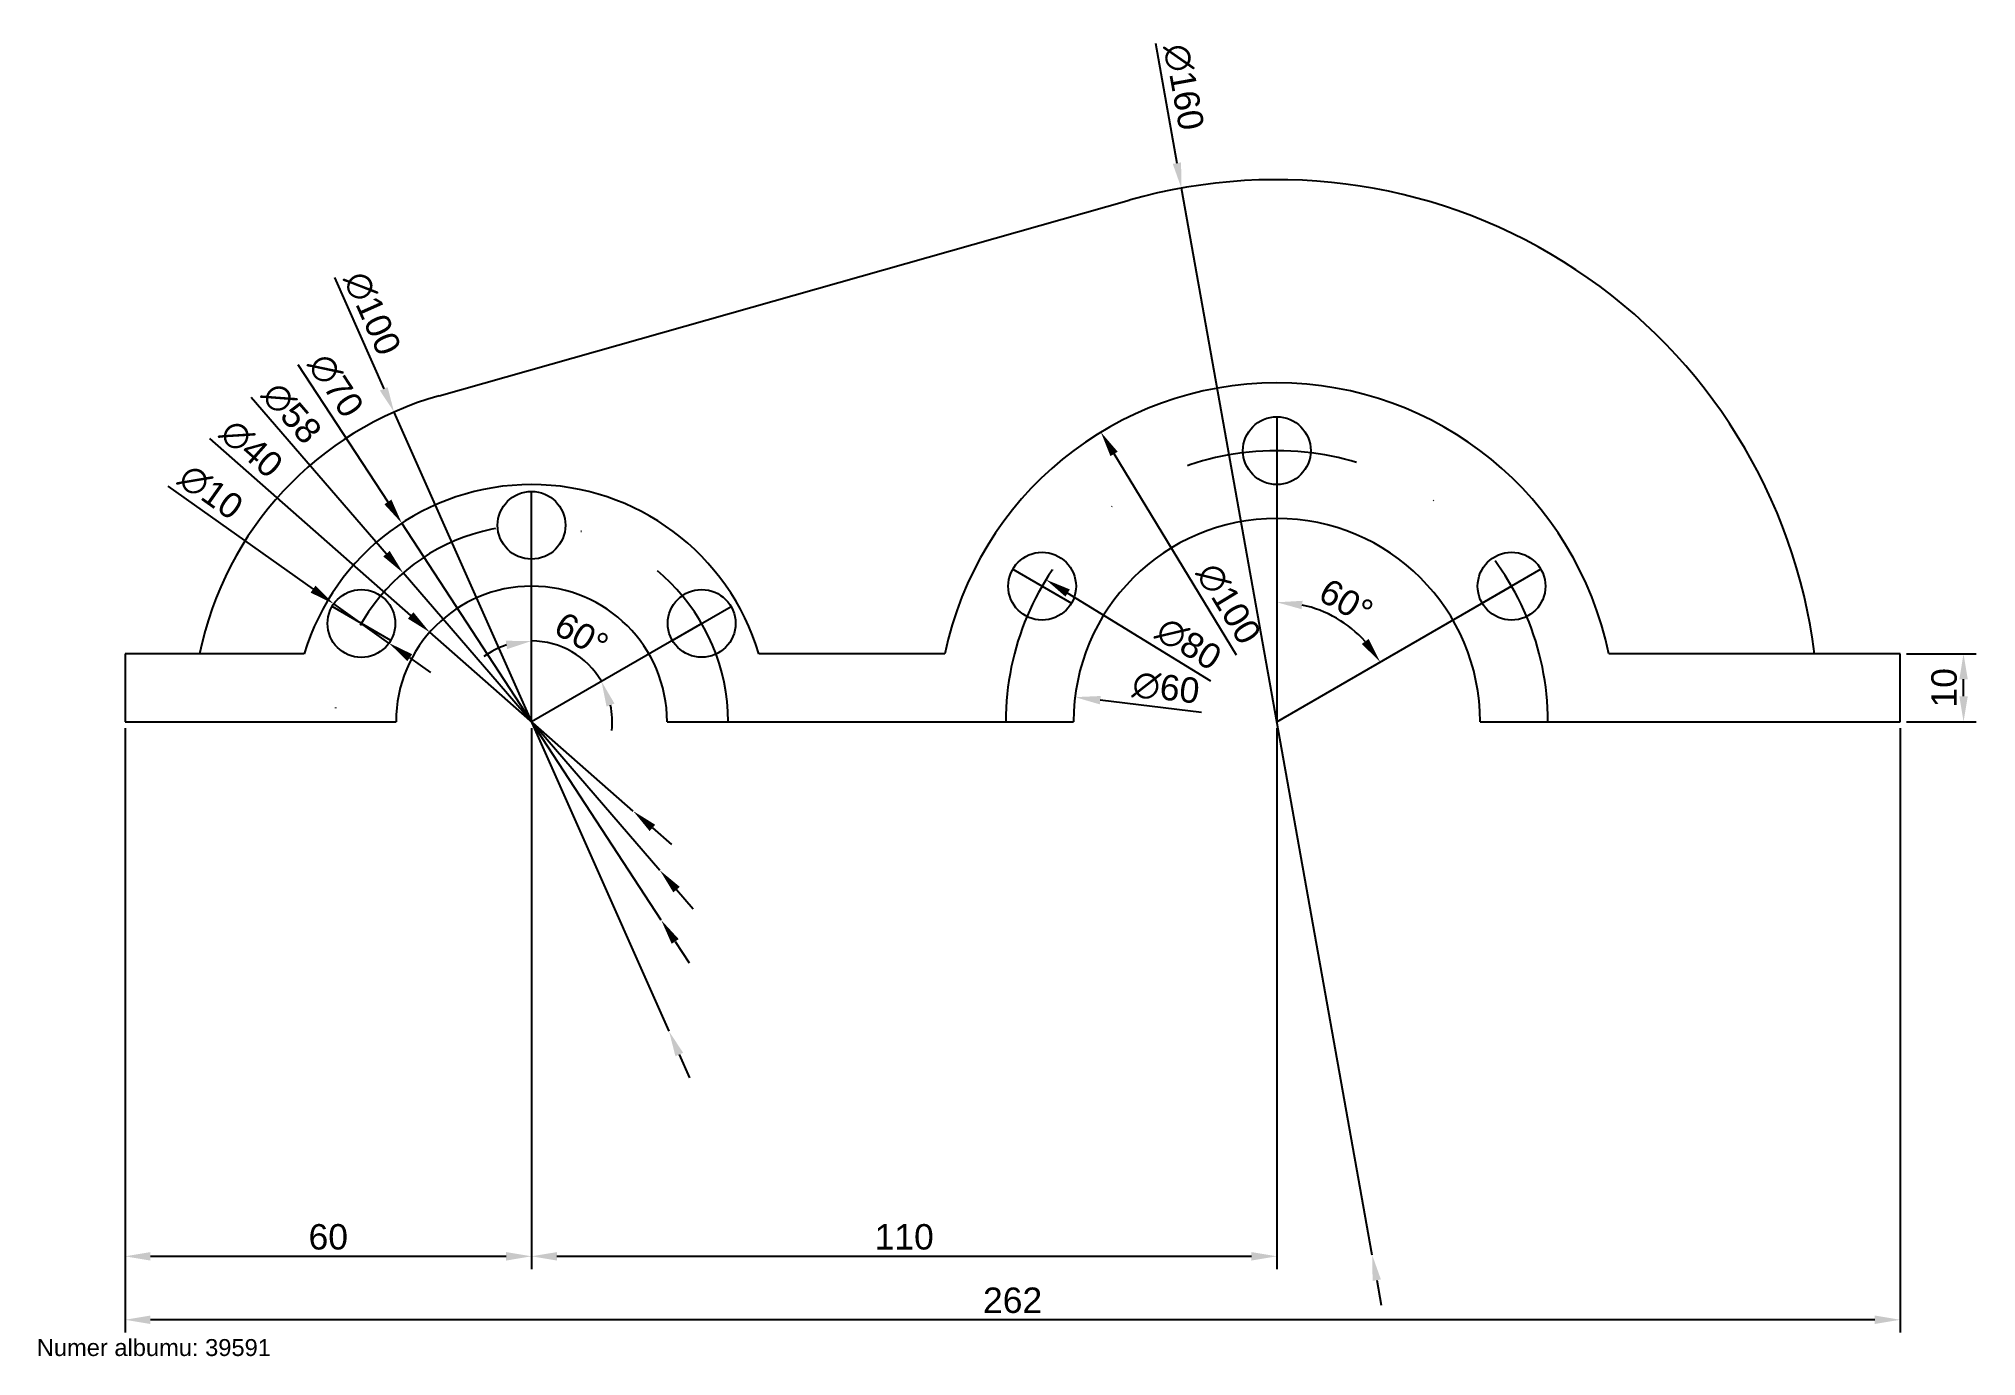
# Model space of a CAD drawing. Header units: millimetres. Extents: x 7 to 293, y 6 to 201.
import ezdxf

# ---------------------------------------------------------------- set-up
doc = ezdxf.new("R2010")
doc.units = ezdxf.units.MM
doc.linetypes.add('KRESKAKROPKAX2', pattern=[50.8, 25.4, -12.7, 0, -12.7])
doc.layers.add('symetria', color=90, linetype='KRESKAKROPKAX2')
doc.layers.add('wymiar', color=10, linetype='Continuous')
doc.styles.get("Standard").update_dxf_attribs({"font": 'arial.ttf'})
doc.dimstyles.new('ISO-25', dxfattribs={"dimscale": 1.5, "dimtxt": 2.5, "dimasz": 2.5, "dimexe": 1.25, "dimexo": 0.625, "dimtad": 1, "dimtxsty": 'Standard', "dimcen": 2.5, "dimadec": 0, "dimazin": 0, "dimtfac": 1, "dimtmove": 0, "dimatfit": 3, "dimfxl": 1, "dimarcsym": 0})

# ---------------------------------------------------------------- blocks, each defined once
blk = doc.blocks.new('*U24')
blk.add_circle((14.5, 3.89), 5)
at = {"layer": 'symetria'}
blk.add_line((12, 8.22), (17, -0.44), dxfattribs=at)
blk = doc.blocks.new('*U25')
at = {"color": 0, "linetype": 'ByBlock', "lineweight": -2, "transparency": 16777216}
for p, rotation in [((94.5, 125.11), 150), ((65.5, 125.11), 210), ((109, 100), 90)]:
    blk.add_blockref('*U24', p, dxfattribs=dict(at, rotation=rotation))
blk = doc.blocks.new('*U27')
blk.add_circle((20, 5.36), 5)
at = {"layer": 'symetria'}
blk.add_line((22.5, 1.03), (17.5, 9.69), dxfattribs=at)
blk = doc.blocks.new('*U28')
at = {"color": 0, "linetype": 'ByBlock', "lineweight": -2, "transparency": 16777216}
for p, rotation in [((210, 134.64), 150), ((170, 134.64), 210), ((230, 100), 90)]:
    blk.add_blockref('*U27', p, dxfattribs=dict(at, rotation=rotation))
blk = doc.blocks.new('*D29')
at = {"layer": 'Defpoints', "color": 0, "transparency": 16777216}
for p in [(80, 129), (105.11, 114.5), (87.66, 109.13), (80, 100), (80, 100)]:
    blk.add_point(p, dxfattribs=at)
at = {"layer": 'wymiar', "color": 0, "lineweight": -2, "transparency": 16777216}
for start, end in [(30, 90), (108.1117, 126.2234), (353.7766, 11.8883)]:
    blk.add_arc((80, 100), 11.91, start, end, dxfattribs=at)
at = {"layer": 'wymiar', "color": 0, "transparency": 16777216}
for points in [[(76.2, 111.94), (76.4, 110.71), (80, 111.91)], [(91.07, 102.23), (92.24, 102.68), (90.32, 105.96)]]:
    blk.add_solid(points, dxfattribs=at)
at = {"layer": 'wymiar', "color": 0, "transparency": 16777216, "insert": (87.38, 112.79), "char_height": 3.75, "attachment_point": 5, "rotation": 330}
blk.add_mtext('60°', dxfattribs=at)
blk = doc.blocks.new('*D30')
at = {"layer": 'Defpoints', "color": 0, "transparency": 16777216}
for p in [(50.81, 117.39), (58.96, 111.61)]:
    blk.add_point(p, dxfattribs=at)
at = {"layer": 'wymiar', "color": 0, "lineweight": -2, "transparency": 16777216}
for p, q in [((26.33, 134.74), (47.75, 119.56)), ((58.96, 111.61), (50.81, 117.39)), ((62.02, 109.44), (65.08, 107.27))]:
    blk.add_line(p, q, dxfattribs=at)
at = {"layer": 'wymiar', "color": 0, "transparency": 16777216}
for points in [[(48.11, 120.07), (47.39, 119.05), (50.81, 117.39)], [(62.39, 109.95), (61.66, 108.93), (58.96, 111.61)]]:
    blk.add_solid(points, dxfattribs=at)
at = {"layer": 'wymiar', "color": 0, "transparency": 16777216, "insert": (32.65, 133.88), "char_height": 3.75, "attachment_point": 5, "rotation": 324.6715}
blk.add_mtext('∅10', dxfattribs=at)
blk = doc.blocks.new('*D31')
at = {"layer": 'Defpoints', "color": 0, "transparency": 16777216}
for p in [(64.98, 113.2), (95.02, 86.8)]:
    blk.add_point(p, dxfattribs=at)
at = {"layer": 'wymiar', "color": 0, "lineweight": -2, "transparency": 16777216}
for p, q in [((32.45, 141.79), (62.16, 115.68)), ((95.02, 86.8), (64.98, 113.2)), ((97.84, 84.32), (100.66, 81.85))]:
    blk.add_line(p, q, dxfattribs=at)
at = {"layer": 'wymiar', "color": 0, "transparency": 16777216}
for points in [[(62.57, 116.15), (61.75, 115.21), (64.98, 113.2)], [(98.25, 84.79), (97.43, 83.85), (95.02, 86.8)]]:
    blk.add_solid(points, dxfattribs=at)
at = {"layer": 'wymiar', "color": 0, "transparency": 16777216, "insert": (38.65, 140.28), "char_height": 3.75, "attachment_point": 5, "rotation": 318.6869}
blk.add_mtext('∅40', dxfattribs=at)
blk = doc.blocks.new('*D32')
at = {"layer": 'Defpoints', "color": 0, "transparency": 16777216}
for p in [(61.05, 121.95), (98.95, 78.05)]:
    blk.add_point(p, dxfattribs=at)
at = {"layer": 'wymiar', "color": 0, "lineweight": -2, "transparency": 16777216}
for p, q in [((38.64, 147.89), (58.6, 124.79)), ((98.95, 78.05), (61.05, 121.95)), ((101.4, 75.21), (103.86, 72.37))]:
    blk.add_line(p, q, dxfattribs=at)
at = {"layer": 'wymiar', "color": 0, "transparency": 16777216}
for points in [[(59.07, 125.2), (58.12, 124.38), (61.05, 121.95)], [(101.88, 75.62), (100.93, 74.8), (98.95, 78.05)]]:
    blk.add_solid(points, dxfattribs=at)
at = {"layer": 'wymiar', "color": 0, "transparency": 16777216, "insert": (44.59, 145.54), "char_height": 3.75, "attachment_point": 5, "rotation": 310.8109}
blk.add_mtext('∅58', dxfattribs=at)
blk = doc.blocks.new('*D33')
at = {"layer": 'Defpoints', "color": 0, "transparency": 16777216}
for p in [(60.85, 129.3), (99.15, 70.7)]:
    blk.add_point(p, dxfattribs=at)
at = {"layer": 'wymiar', "color": 0, "lineweight": -2, "transparency": 16777216}
for p, q in [((45.53, 152.73), (58.8, 132.44)), ((99.15, 70.7), (60.85, 129.3)), ((101.2, 67.56), (103.25, 64.43))]:
    blk.add_line(p, q, dxfattribs=at)
at = {"layer": 'wymiar', "color": 0, "transparency": 16777216}
for points in [[(59.32, 132.78), (58.28, 132.09), (60.85, 129.3)], [(101.72, 67.91), (100.68, 67.22), (99.15, 70.7)]]:
    blk.add_solid(points, dxfattribs=at)
at = {"layer": 'wymiar', "color": 0, "transparency": 16777216, "insert": (51.1, 149.61), "char_height": 3.75, "attachment_point": 5, "rotation": 303.1707}
blk.add_mtext('∅70', dxfattribs=at)
blk = doc.blocks.new('*D34')
at = {"layer": 'Defpoints', "color": 0, "transparency": 16777216}
for p in [(59.71, 145.7), (100.29, 54.3)]:
    blk.add_point(p, dxfattribs=at)
at = {"layer": 'wymiar', "color": 0, "lineweight": -2, "transparency": 16777216}
for p, q in [((50.9, 165.56), (58.19, 149.13)), ((100.29, 54.3), (59.71, 145.7)), ((101.81, 50.87), (103.33, 47.45))]:
    blk.add_line(p, q, dxfattribs=at)
at = {"layer": 'wymiar', "color": 0, "transparency": 16777216}
for points in [[(58.76, 149.38), (57.62, 148.87), (59.71, 145.7)], [(102.38, 51.13), (101.24, 50.62), (100.29, 54.3)]]:
    blk.add_solid(points, dxfattribs=at)
at = {"layer": 'wymiar', "color": 0, "transparency": 16777216, "insert": (56.49, 160.26), "char_height": 3.75, "attachment_point": 5, "rotation": 293.9363}
blk.add_mtext('∅100', dxfattribs=at)
blk = doc.blocks.new('*D35')
at = {"layer": 'Defpoints', "color": 0, "transparency": 16777216}
for p in [(190, 140), (224.64, 120), (201.32, 113.5), (190, 100), (190, 100)]:
    blk.add_point(p, dxfattribs=at)
at = {"layer": 'wymiar', "color": 0, "lineweight": -2, "transparency": 16777216}
blk.add_arc((190, 100), 17.62, 42.2195, 77.7805, dxfattribs=at)
at = {"layer": 'wymiar', "color": 0, "transparency": 16777216}
for points in [[(193.66, 116.6), (193.8, 117.84), (190, 117.62)], [(203.55, 112.21), (202.54, 111.47), (205.26, 108.81)]]:
    blk.add_solid(points, dxfattribs=at)
at = {"layer": 'wymiar', "color": 0, "transparency": 16777216, "insert": (200.23, 117.73), "char_height": 3.75, "attachment_point": 5, "rotation": 330}
blk.add_mtext('60°', dxfattribs=at)
blk = doc.blocks.new('*D36')
at = {"layer": 'Defpoints', "color": 0, "transparency": 16777216}
for p in [(160.22, 103.62), (219.78, 96.38)]:
    blk.add_point(p, dxfattribs=at)
at = {"layer": 'wymiar', "color": 0, "lineweight": -2, "transparency": 16777216}
blk.add_line((178.9, 101.35), (163.94, 103.17), dxfattribs=at)
at = {"layer": 'wymiar', "color": 0, "transparency": 16777216}
blk.add_solid([(164.02, 103.79), (163.87, 102.55), (160.22, 103.62)], dxfattribs=at)
at = {"layer": 'wymiar', "color": 0, "transparency": 16777216, "insert": (173.64, 104.97), "char_height": 3.75, "attachment_point": 5, "rotation": 353.0658}
blk.add_mtext('∅60', dxfattribs=at)
blk = doc.blocks.new('*D37')
at = {"layer": 'Defpoints', "color": 0, "transparency": 16777216}
for p in [(155.93, 120.96), (224.07, 79.04)]:
    blk.add_point(p, dxfattribs=at)
at = {"layer": 'wymiar', "color": 0, "lineweight": -2, "transparency": 16777216}
blk.add_line((180.26, 105.99), (159.12, 118.99), dxfattribs=at)
at = {"layer": 'wymiar', "color": 0, "transparency": 16777216}
blk.add_solid([(159.45, 119.52), (158.8, 118.46), (155.93, 120.96)], dxfattribs=at)
at = {"layer": 'wymiar', "color": 0, "transparency": 16777216, "insert": (176.99, 111.48), "char_height": 3.75, "attachment_point": 5, "rotation": 328.4068}
blk.add_mtext('∅80', dxfattribs=at)
blk = doc.blocks.new('*D38')
at = {"layer": 'Defpoints', "color": 0, "transparency": 16777216}
for p in [(164.03, 142.73), (215.97, 57.27)]:
    blk.add_point(p, dxfattribs=at)
at = {"layer": 'wymiar', "color": 0, "lineweight": -2, "transparency": 16777216}
blk.add_line((184.04, 109.81), (165.98, 139.52), dxfattribs=at)
at = {"layer": 'wymiar', "color": 0, "transparency": 16777216}
blk.add_solid([(166.51, 139.85), (165.44, 139.2), (164.03, 142.73)], dxfattribs=at)
at = {"layer": 'wymiar', "color": 0, "transparency": 16777216, "insert": (182.87, 117.42), "char_height": 3.75, "attachment_point": 5, "rotation": 301.2907}
blk.add_mtext('∅100', dxfattribs=at)
blk = doc.blocks.new('*D39')
at = {"layer": 'Defpoints', "color": 0, "transparency": 16777216}
for p in [(175.91, 178.75), (204.09, 21.25)]:
    blk.add_point(p, dxfattribs=at)
at = {"layer": 'wymiar', "color": 0, "lineweight": -2, "transparency": 16777216}
for p, q in [((172.08, 200.14), (175.25, 182.44)), ((204.09, 21.25), (175.91, 178.75)), ((204.75, 17.56), (205.41, 13.87))]:
    blk.add_line(p, q, dxfattribs=at)
at = {"layer": 'wymiar', "color": 0, "transparency": 16777216}
for points in [[(175.87, 182.55), (174.64, 182.33), (175.91, 178.75)], [(205.36, 17.67), (204.13, 17.45), (204.09, 21.25)]]:
    blk.add_solid(points, dxfattribs=at)
at = {"layer": 'wymiar', "color": 0, "transparency": 16777216, "insert": (176.25, 193.66), "char_height": 3.75, "attachment_point": 5, "rotation": 280.1435}
blk.add_mtext('∅160', dxfattribs=at)
blk = doc.blocks.new('*D40')
at = {"layer": 'Defpoints', "color": 0, "transparency": 16777216}
for p in [(20, 100), (282, 100), (20, 11.72)]:
    blk.add_point(p, dxfattribs=at)
at = {"layer": 'wymiar', "color": 0, "lineweight": -2, "transparency": 16777216}
for p, q in [((20, 99.06), (20, 9.85)), ((282, 99.06), (282, 9.85)), ((278.25, 11.72), (23.75, 11.72))]:
    blk.add_line(p, q, dxfattribs=at)
at = {"layer": 'wymiar', "color": 0, "transparency": 16777216}
for points in [[(23.75, 12.35), (23.75, 11.1), (20, 11.72)], [(278.25, 12.35), (278.25, 11.1), (282, 11.72)]]:
    blk.add_solid(points, dxfattribs=at)
at = {"layer": 'wymiar', "color": 0, "transparency": 16777216, "insert": (151, 14.58), "char_height": 3.75, "attachment_point": 5}
blk.add_mtext('262', dxfattribs=at)
blk = doc.blocks.new('*D41')
at = {"layer": 'Defpoints', "color": 0, "transparency": 16777216}
for p in [(20, 100), (80, 100), (80, 21.09)]:
    blk.add_point(p, dxfattribs=at)
at = {"layer": 'wymiar', "color": 0, "lineweight": -2, "transparency": 16777216}
for p, q in [((20, 99.06), (20, 19.21)), ((80, 99.06), (80, 19.21)), ((23.75, 21.09), (76.25, 21.09))]:
    blk.add_line(p, q, dxfattribs=at)
at = {"layer": 'wymiar', "color": 0, "transparency": 16777216}
for points in [[(23.75, 21.71), (23.75, 20.46), (20, 21.09)], [(76.25, 21.71), (76.25, 20.46), (80, 21.09)]]:
    blk.add_solid(points, dxfattribs=at)
at = {"layer": 'wymiar', "color": 0, "transparency": 16777216, "insert": (50, 23.94), "char_height": 3.75, "attachment_point": 5}
blk.add_mtext('60', dxfattribs=at)
blk = doc.blocks.new('*D42')
at = {"layer": 'Defpoints', "color": 0, "transparency": 16777216}
for p in [(80, 100), (190, 100), (190, 21.09)]:
    blk.add_point(p, dxfattribs=at)
at = {"layer": 'wymiar', "color": 0, "lineweight": -2, "transparency": 16777216}
for p, q in [((80, 99.06), (80, 19.21)), ((190, 99.06), (190, 19.21)), ((83.75, 21.09), (186.25, 21.09))]:
    blk.add_line(p, q, dxfattribs=at)
at = {"layer": 'wymiar', "color": 0, "transparency": 16777216}
for points in [[(83.75, 21.71), (83.75, 20.46), (80, 21.09)], [(186.25, 21.71), (186.25, 20.46), (190, 21.09)]]:
    blk.add_solid(points, dxfattribs=at)
at = {"layer": 'wymiar', "color": 0, "transparency": 16777216, "insert": (135, 23.94), "char_height": 3.75, "attachment_point": 5}
blk.add_mtext('110', dxfattribs=at)
blk = doc.blocks.new('*D43')
at = {"layer": 'Defpoints', "color": 0, "transparency": 16777216}
for p in [(282, 110), (291.35, 110), (282, 100)]:
    blk.add_point(p, dxfattribs=at)
at = {"layer": 'wymiar', "color": 0, "lineweight": -2, "transparency": 16777216}
for p, q in [((282.94, 110), (293.23, 110)), ((291.35, 103.75), (291.35, 106.25)), ((282.94, 100), (293.23, 100))]:
    blk.add_line(p, q, dxfattribs=at)
at = {"layer": 'wymiar', "color": 0, "transparency": 16777216}
for points in [[(290.73, 106.25), (291.98, 106.25), (291.35, 110)], [(290.73, 103.75), (291.98, 103.75), (291.35, 100)]]:
    blk.add_solid(points, dxfattribs=at)
at = {"layer": 'wymiar', "color": 0, "transparency": 16777216, "insert": (288.5, 105), "char_height": 3.75, "attachment_point": 5, "rotation": 90}
blk.add_mtext('10', dxfattribs=at)

msp = doc.modelspace()

# ---------------------------------------------------------------- linework, layer by layer
for p, q in [((66.364, 148.105), (168.182, 176.967)), ((20, 110), (20, 100)), ((46.459, 110), (20, 110)), ((141.01, 110), (113.541, 110)), ((282, 110), (238.99, 110)), ((282, 100), (282, 110)), ((20, 100), (60, 100)), ((100, 100), (160, 100)), ((220, 100), (282, 100))]:
    msp.add_line(p, q)
for centre, radius, start, end in [((190, 100), 80, 7.18076, 105.82662), ((190, 100), 50, 11.53696, 168.46304), ((80, 100), 50, 105.82662, 168.46304), ((80, 100), 35, 16.60155, 163.39845), ((190, 100), 30, 0, 180), ((80, 100), 20, 0, 180)]:
    msp.add_arc(centre, radius, start, end)
at = {"layer": 'symetria'}
for centre, radius in [((190, 100), 40), ((80, 100), 29)]:
    msp.add_arc(centre, radius, 0, 180, dxfattribs=at)
at = {"layer": 'wymiar'}
for p, q in [((190, 140), (190, 100)), ((80, 100), (80, 129)), ((190, 100), (224.641, 120)), ((105.115, 114.5), (80, 100))]:
    msp.add_line(p, q, dxfattribs=at)

# ---------------------------------------------------------------- block references
for name in ['*U28', '*U25']:
    msp.add_blockref(name, (0, 0))

# ---------------------------------------------------------------- texts
at = {"insert": (6.983, 8.873), "char_height": 2.5, "attachment_point": 1}
msp.add_mtext_dynamic_manual_height_columns('Numer albumu: 39591', width=52.9965, gutter_width=12.5, heights=[0], dxfattribs=at)

# ---------------------------------------------------------------- dimensions: what is measured, and where the dimension line sits
at = {"layer": 'wymiar'}
for p1, p2, picture, middle in [((204.089, 21.25), (175.911, 178.75), '*D39', (176.248, 193.656)), ((100.286, 54.3), (59.714, 145.7), '*D34', (56.488, 160.256))]:
    dim = msp.add_diameter_dim_2p(p1=p1, p2=p2, dimstyle='ISO-25', dxfattribs=at)
    dim.commit()
    dim.dimension.update_dxf_attribs({"geometry": picture, "text_midpoint": middle})
for p1, p2, picture, middle in [((99.15, 70.703), (60.85, 129.297), '*D33', (48.628, 147.995)), ((98.953, 78.051), (61.047, 121.949), '*D32', (42.348, 143.603)), ((95.022, 86.797), (64.978, 113.203), '*D31', (36.697, 138.06)), ((215.969, 57.273), (164.031, 142.727), '*D38', (180.343, 115.889)), ((58.965, 111.609), (50.806, 117.391), '*D30', (30.941, 131.471)), ((224.072, 79.045), (155.928, 120.955), '*D37', (175.437, 108.957)), ((219.781, 96.378), (160.219, 103.622), '*D36', (173.28, 102.033))]:
    dim = msp.add_diameter_dim_2p(p1=p1, p2=p2, dimstyle='ISO-25', dxfattribs=at)
    dim.commit()
    dim.dimension.update_dxf_attribs({"geometry": picture, "text_midpoint": middle, "dimtype": 163})
for base, line1, line2, picture, middle in [((201.324, 113.495), ((190, 140), (190, 100)), ((190, 100), (224.641, 120)), '*D35', (200.234, 117.727)), ((87.657, 109.126), ((80, 100), (80, 129)), ((105.115, 114.5), (80, 100)), '*D29', (87.382, 112.787))]:
    dim = msp.add_angular_dim_2l(base=base, line1=line1, line2=line2, dimstyle='ISO-25', dxfattribs=at)
    dim.commit()
    dim.dimension.update_dxf_attribs({"geometry": picture, "text_midpoint": middle})
for p1, p2, distance, picture, middle in [((282, 100), (282, 110), -9.353, '*D43', (288.501, 105)), ((282, 100), (20, 100), 88.277, '*D40', (151, 14.575)), ((20, 100), (80, 100), -78.911, '*D41', (50, 23.941)), ((80, 100), (190, 100), -78.911, '*D42', (135, 23.941))]:
    dim = msp.add_aligned_dim(p1=p1, p2=p2, distance=distance, dimstyle='ISO-25', dxfattribs=at)
    dim.commit()
    dim.dimension.update_dxf_attribs({"geometry": picture, "text_midpoint": middle})

doc.saveas('drawing.dxf')
